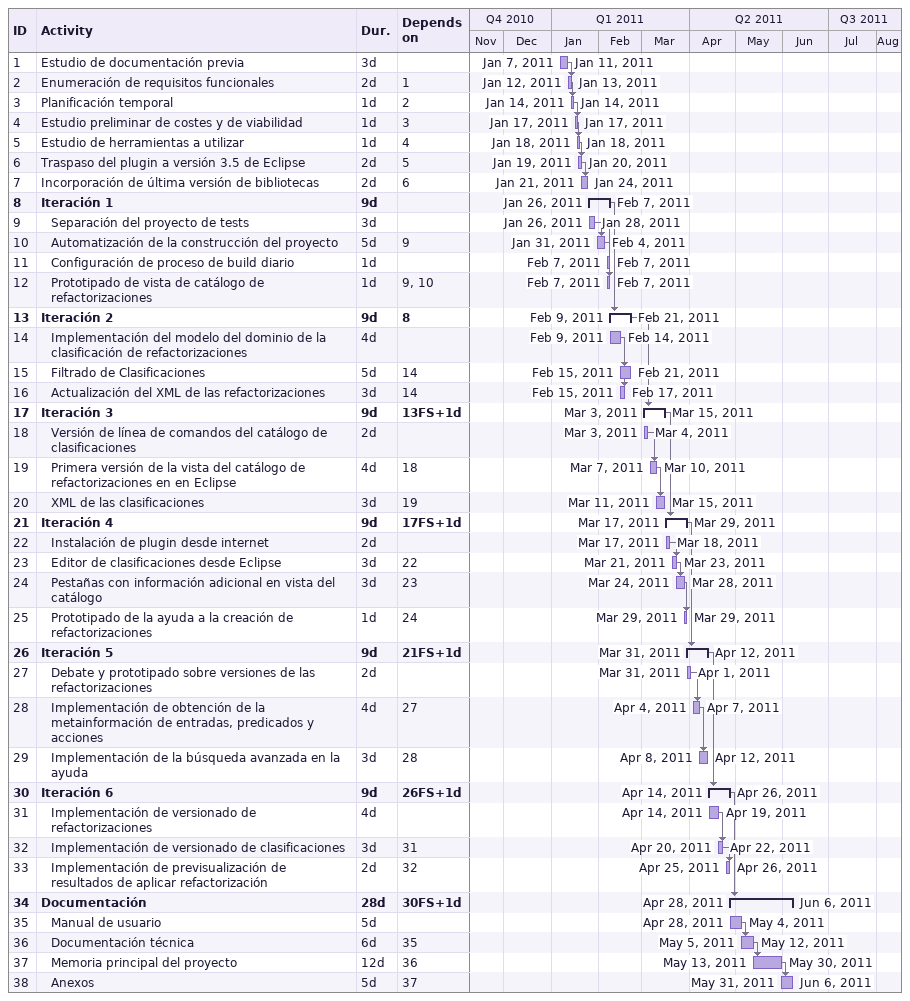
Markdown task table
| ID | Level | Task | Duration | Start | Finish | Predecessors |
|---|---|---|---|---|---|---|
| 1 | 1 | Estudio de documentación previa | 3d | 2011-01-07 | 2011-01-11 |  |
| 2 | 1 | Enumeración de requisitos funcionales | 2d | 2011-01-12 | 2011-01-13 | 1 |
| 3 | 1 | Planificación temporal | 1d | 2011-01-14 | 2011-01-14 | 2 |
| 4 | 1 | Estudio preliminar de costes y de viabilidad | 1d | 2011-01-17 | 2011-01-17 | 3 |
| 5 | 1 | Estudio de herramientas a utilizar | 1d | 2011-01-18 | 2011-01-18 | 4 |
| 6 | 1 | Traspaso del plugin a versión 3.5 de Eclipse | 2d | 2011-01-19 | 2011-01-20 | 5 |
| 7 | 1 | Incorporación de última versión de bibliotecas | 2d | 2011-01-21 | 2011-01-24 | 6 |
| 8 | 1 | **Iteración 1** | 9d | 2011-01-26 | 2011-02-07 |  |
| 9 | 2 | Separación del proyecto de tests | 3d | 2011-01-26 | 2011-01-28 |  |
| 10 | 2 | Automatización de la construcción del proyecto | 5d | 2011-01-31 | 2011-02-04 | 9 |
| 11 | 2 | Configuración de proceso de build diario | 1d | 2011-02-07 | 2011-02-07 |  |
| 12 | 2 | Prototipado de vista de catálogo de refactorizaciones | 1d | 2011-02-07 | 2011-02-07 | 9, 10 |
| 13 | 1 | **Iteración 2** | 9d | 2011-02-09 | 2011-02-21 | 8 |
| 14 | 2 | Implementación del modelo del dominio de la clasificación de refactorizaciones | 4d | 2011-02-09 | 2011-02-14 |  |
| 15 | 2 | Filtrado de Clasificaciones | 5d | 2011-02-15 | 2011-02-21 | 14 |
| 16 | 2 | Actualización del XML de las refactorizaciones | 3d | 2011-02-15 | 2011-02-17 | 14 |
| 17 | 1 | **Iteración 3** | 9d | 2011-03-03 | 2011-03-15 | 13FS+1d |
| 18 | 2 | Versión de línea de comandos del catálogo de clasificaciones | 2d | 2011-03-03 | 2011-03-04 |  |
| 19 | 2 | Primera versión de la vista del catálogo de refactorizaciones en en Eclipse | 4d | 2011-03-07 | 2011-03-10 | 18 |
| 20 | 2 | XML de las clasificaciones | 3d | 2011-03-11 | 2011-03-15 | 19 |
| 21 | 1 | **Iteración 4** | 9d | 2011-03-17 | 2011-03-29 | 17FS+1d |
| 22 | 2 | Instalación de plugin desde internet | 2d | 2011-03-17 | 2011-03-18 |  |
| 23 | 2 | Editor de clasificaciones desde Eclipse | 3d | 2011-03-21 | 2011-03-23 | 22 |
| 24 | 2 | Pestañas con información adicional en vista del catálogo | 3d | 2011-03-24 | 2011-03-28 | 23 |
| 25 | 2 | Prototipado de la ayuda a la creación de refactorizaciones | 1d | 2011-03-29 | 2011-03-29 | 24 |
| 26 | 1 | **Iteración 5** | 9d | 2011-03-31 | 2011-04-12 | 21FS+1d |
| 27 | 2 | Debate y prototipado sobre versiones de las refactorizaciones | 2d | 2011-03-31 | 2011-04-01 |  |
| 28 | 2 | Implementación de obtención de la metainformación de entradas, predicados y acciones | 4d | 2011-04-04 | 2011-04-07 | 27 |
| 29 | 2 | Implementación de la búsqueda avanzada en la ayuda | 3d | 2011-04-08 | 2011-04-12 | 28 |
| 30 | 1 | **Iteración 6** | 9d | 2011-04-14 | 2011-04-26 | 26FS+1d |
| 31 | 2 | Implementación de versionado de refactorizaciones | 4d | 2011-04-14 | 2011-04-19 |  |
| 32 | 2 | Implementación de versionado de clasificaciones | 3d | 2011-04-20 | 2011-04-22 | 31 |
| 33 | 2 | Implementación de previsualización de resultados de aplicar refactorización | 2d | 2011-04-25 | 2011-04-26 | 32 |
| 34 | 1 | **Documentación** | 28d | 2011-04-28 | 2011-06-06 | 30FS+1d |
| 35 | 2 | Manual de usuario | 5d | 2011-04-28 | 2011-05-04 |  |
| 36 | 2 | Documentación técnica | 6d | 2011-05-05 | 2011-05-12 | 35 |
| 37 | 2 | Memoria principal del proyecto | 12d | 2011-05-13 | 2011-05-30 | 36 |
| 38 | 2 | Anexos | 5d | 2011-05-31 | 2011-06-06 | 37 |
